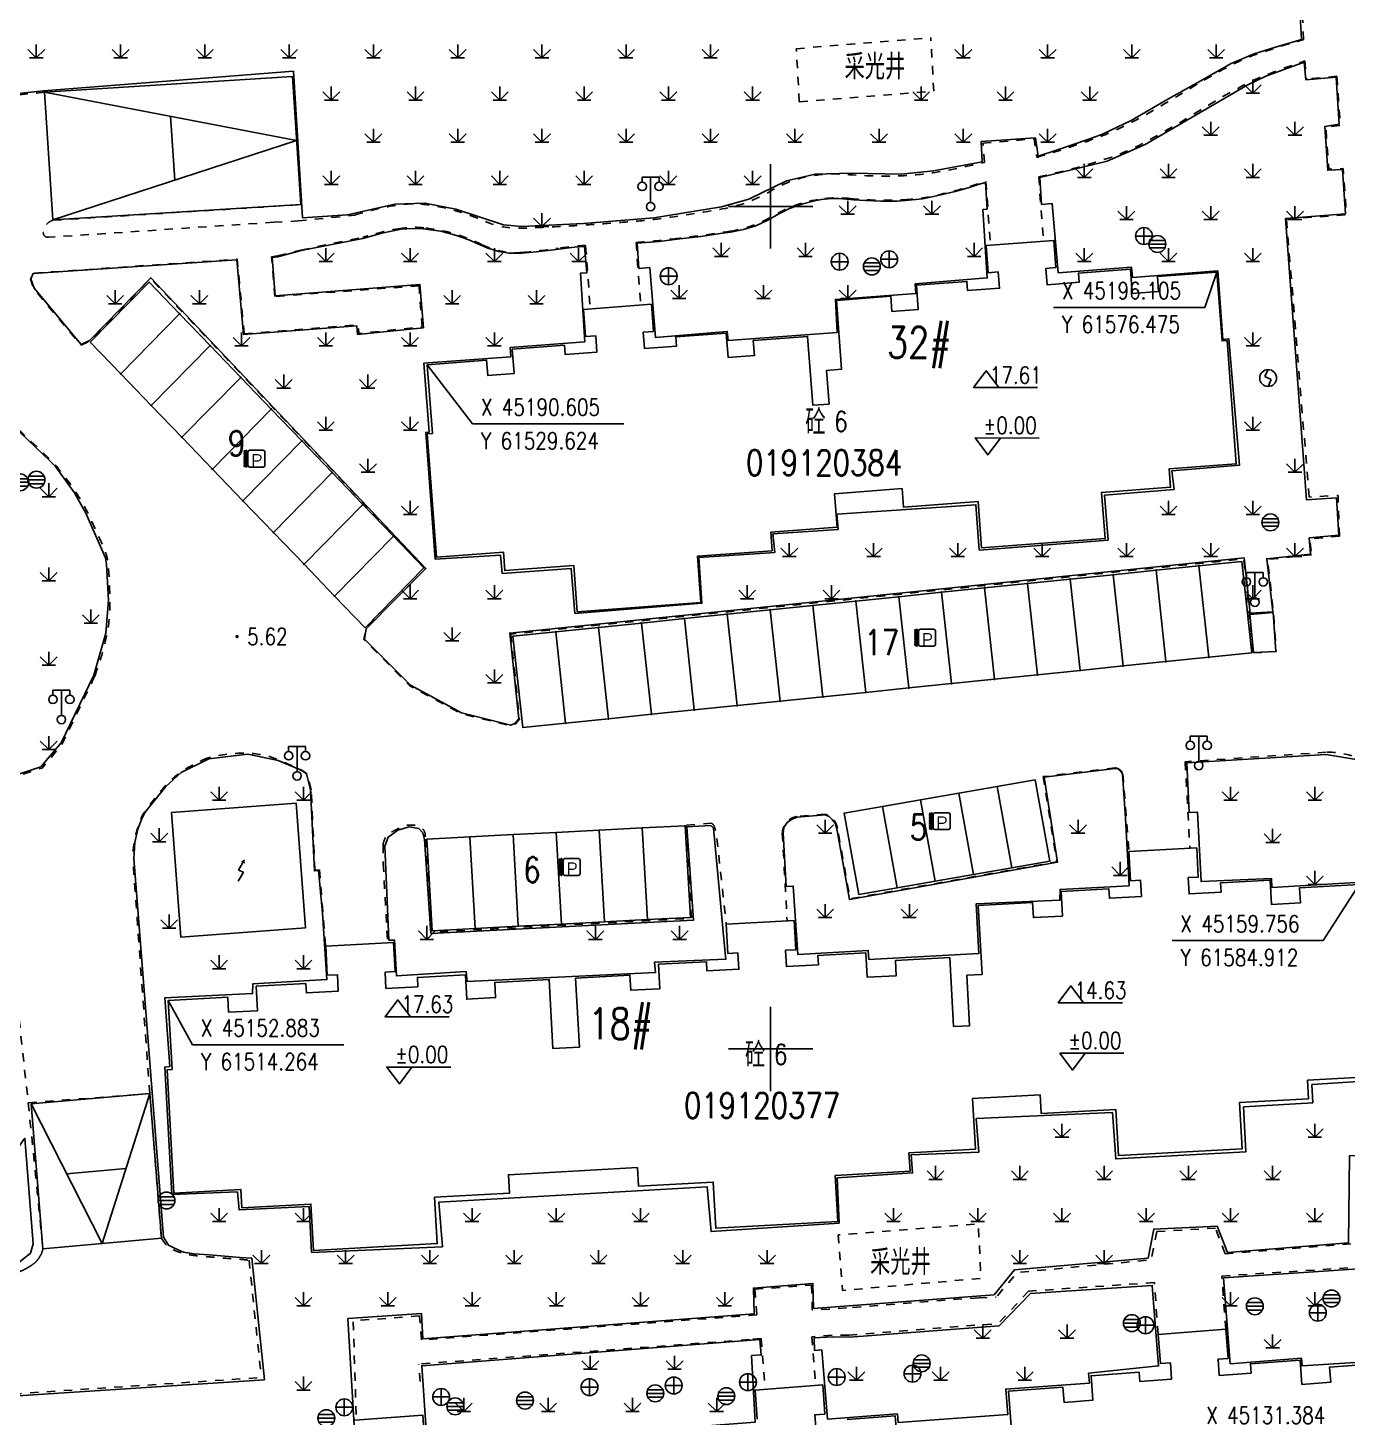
# Model space of a CAD drawing. Extents: x 61369 to 61739, y 45048 to 45284.
# Drawn here: x 61505.9 to 61584.2, y 45128.1 to 45210.6 of the extents above; entities that cross this region are included whole.
import ezdxf
from ezdxf.enums import TextEntityAlignment as Align

# ---------------------------------------------------------------- set-up
doc = ezdxf.new("R2010")
doc.units = 0
doc.header["$LTSCALE"] = 0.5
doc.header["$PDMODE"] = 32
doc.header["$PDSIZE"] = 0.05
doc.linetypes.add('X6', pattern=[2, 1, -1])
doc.layers.get('0').update_dxf_attribs({"linetype": 'CONTINUOUS'})
for name, color, linetype in [('BASICGRID', 7, 'CONTINUOUS'), ('COMPONENT', 4, 'CONTINUOUS'), ('DLDW', 11, 'CONTINUOUS'), ('DLSS', 4, 'CONTINUOUS'), ('GCD', 1, 'CONTINUOUS'), ('GXYZ', 4, 'CONTINUOUS'), ('JMD', 6, 'CONTINUOUS'), ('TK', 7, 'CONTINUOUS'), ('ZBTZ', 3, 'CONTINUOUS'), ('ZJ', 7, 'CONTINUOUS')]:
    doc.layers.add(name, color=color, linetype=linetype)
doc.styles.add('HZ', font='rs.shx', dxfattribs={"width": 0.8, "bigfont": 'hztxt.shx'})
doc.styles.get("Standard").update_dxf_attribs({"font": 'rs.shx', "bigfont": 'hztxt.shx'})
doc.linetypes.add('1161', pattern='A,0,[149,AAA.SHX,S=0.15,R=0,X=0,Y=0],-1.6', length=1.6)

# ---------------------------------------------------------------- blocks, each defined once
blk = doc.blocks.new('gc124')
for p, q in [((-1, 1), (0, 0)), ((-0.8, 0), (0.8, 0)), ((0, 0), (0, 1.6)), ((0, 0), (1, 1))]:
    blk.add_line(p, q)
blk = doc.blocks.new('gc129a')
for p, q in [((0, 0), (0.67, 1.18)), ((0, 0), (0.58, -0.25)), ((-0.05, -1.29), (0.58, -0.25))]:
    blk.add_line(p, q)
blk.add_lwpolyline([(0.75, 1.31, 0, 0.5, 0), (0.53, 0.9, 0.5, 0.5, 0)], format="xyseb")
blk = doc.blocks.new('gcbj0103')
for p, q in [((-1, 0), (1, 0)), ((-0.9, 0.43), (0.9, 0.43)), ((-0.88, -0.47), (0.88, -0.47))]:
    blk.add_line(p, q)
blk.add_circle((0, 0), 1)
blk = doc.blocks.new('gcbj0102')
for p, q in [((-1, 0), (1, 0)), ((0, -1), (0, 1))]:
    blk.add_line(p, q)
blk.add_circle((0, 0), 1)
blk = doc.blocks.new('gcbj0118')
for p, q in [((-1, 2.9), (-1, 3.5)), ((-1, 3.5), (1, 3.5)), ((0, 0.5), (0, 3.5)), ((1, 3.5), (1, 2.9))]:
    blk.add_line(p, q)
for centre in [(-1, 2.4), (1, 2.4), (0, 0)]:
    blk.add_circle(centre, 0.5)
blk = doc.blocks.new('gcbj0105')
for p, q in [((0, 1), (-0.38, 0.18)), ((-0.38, 0.18), (0.38, -0.18)), ((0, -1), (0.38, -0.18))]:
    blk.add_line(p, q)
blk.add_circle((0, 0), 1)
blk = doc.blocks.new('GC200')
at = {"linetype": 'Continuous', "const_width": 0.2, "flags": 128}
blk.add_lwpolyline([(-0.1, 0, 1), (0.1, 0, 1)], format="xyb", close=True, dxfattribs=at)
blk = doc.blocks.new('*U4')
at = {"linetype": 'Continuous'}
for points in [[(-1.2, 0), (-1.175, 1), (-1.225, 1)], [(-1.2, 0), (-1.225, 1), (-1.225, -1)], [(-1.2, 0), (-1.225, -1), (-1.175, -1)], [(-1.2, 0), (-1.175, -1), (-1.175, 1)]]:
    blk.add_solid(points, dxfattribs=at)
blk = doc.blocks.new('gcbj0215')
for p, q in [((-1.4, 1), (-1.4, 0.45)), ((-1.4, 0.27), (-1.4, -0.27)), ((-1.23, 1), (-1.23, -1)), ((-1.18, 1), (-1.23, 1)), ((-1.18, 1), (-1.18, -1)), ((-1, 0.8), (-1, -0.8)), ((0.8, 1), (-0.8, 1)), ((1, -0.8), (1, 0.8)), ((-1.4, -0.45), (-1.4, -1)), ((-1.23, -1), (-1.18, -1)), ((-0.8, -1), (0.8, -1))]:
    blk.add_line(p, q)
for centre, start, end in [((-0.8, 0.8), 90, 180), ((0.8, 0.8), 0, 90), ((-0.8, -0.8), 180, 270), ((0.8, -0.8), 270, 0)]:
    blk.add_arc(centre, 0.2, start, end)
for p in [(-1.4, 0.82), (-1.4, 0.64), (-1.4, 0.45), (-1.4, 0.27), (-1.4, 0.09), (-1.4, -0.09), (-1.4, -0.27), (-1.4, -0.45), (-1.4, -0.64), (-1.4, -0.82)]:
    blk.add_point(p)
at = {"linetype": 'Continuous'}
blk.add_blockref('*U4', (0, 0), dxfattribs=at)
blk.add_text('P', height=1.5).set_placement((-0.65, -1))

msp = doc.modelspace()

# ---------------------------------------------------------------- linework, layer by layer
at = {"linetype": 'Continuous'}
for p, q in [((61576.475, 45196.105), (61575.763, 45193.997)), ((61575.763, 45193.997), (61566.788, 45193.997)), ((61529.624, 45190.605), (61532.316, 45187.087)), ((61532.316, 45187.087), (61541.291, 45187.087)), ((61584.912, 45159.756), (61582.791, 45156.428)), ((61582.791, 45156.428), (61573.816, 45156.428)), ((61514.264, 45152.883), (61515.697, 45150.247)), ((61515.697, 45150.247), (61524.672, 45150.247))]:
    msp.add_line(p, q, dxfattribs=at)
for p in [(61514.935, 45193.619), (61516.746, 45191.735), (61511.443, 45190.067), (61518.558, 45189.851), (61513.255, 45188.183), (61520.37, 45187.967), (61515.067, 45186.299), (61522.181, 45186.083), (61516.878, 45184.415), (61523.993, 45184.199), (61518.69, 45182.531), (61525.805, 45182.315), (61520.502, 45180.647), (61527.617, 45180.431), (61522.314, 45178.763), (61572.866, 45178.405), (61575.41, 45178.666), (61565.233, 45177.623), (61567.778, 45177.884), (61570.322, 45178.145), (61524.125, 45176.879), (61557.601, 45176.84), (61560.145, 45177.101), (61562.689, 45177.362), (61549.968, 45176.057), (61552.512, 45176.318), (61555.056, 45176.579), (61539.791, 45175.014), (61542.335, 45175.275), (61544.88, 45175.536), (61547.424, 45175.797), (61537.247, 45174.753), (61570.912, 45172.728), (61573.456, 45172.989), (61576, 45173.25), (61563.279, 45171.945), (61565.823, 45172.206), (61568.368, 45172.467), (61553.102, 45170.902), (61555.647, 45171.163), (61558.191, 45171.424), (61560.735, 45171.684), (61545.47, 45170.119), (61548.014, 45170.38), (61550.558, 45170.641), (61537.837, 45169.336), (61540.381, 45169.597), (61542.925, 45169.858)]:
    msp.add_point(p, dxfattribs=at)
at = {"layer": 'BASICGRID', "linetype": 'Continuous', "flags": 128}
for points in [[(61509.632, 45191.951), (61513.123, 45195.503), (61514.935, 45193.619), (61511.443, 45190.067)], [(61511.443, 45190.067), (61514.935, 45193.619), (61516.746, 45191.735), (61513.255, 45188.183)], [(61513.255, 45188.183), (61516.746, 45191.735), (61518.558, 45189.851), (61515.067, 45186.299)], [(61515.067, 45186.299), (61518.558, 45189.851), (61520.37, 45187.967), (61516.878, 45184.415)], [(61516.878, 45184.415), (61520.37, 45187.967), (61522.181, 45186.083), (61518.69, 45182.531)], [(61518.69, 45182.531), (61522.181, 45186.083), (61523.993, 45184.199), (61520.502, 45180.647)], [(61520.502, 45180.647), (61523.993, 45184.199), (61525.805, 45182.315), (61522.314, 45178.763)], [(61522.314, 45178.763), (61525.805, 45182.315), (61527.617, 45180.431), (61524.125, 45176.879)], [(61524.125, 45176.879), (61527.617, 45180.431), (61529.428, 45178.547), (61525.937, 45174.995)], [(61572.866, 45178.405), (61573.456, 45172.989), (61570.912, 45172.728), (61570.322, 45178.145)], [(61575.41, 45178.666), (61576, 45173.25), (61573.456, 45172.989), (61572.866, 45178.405)], [(61577.955, 45178.927), (61578.545, 45173.511), (61576, 45173.25), (61575.41, 45178.666)], [(61565.233, 45177.623), (61565.823, 45172.206), (61563.279, 45171.945), (61562.689, 45177.362)], [(61567.778, 45177.884), (61568.368, 45172.467), (61565.823, 45172.206), (61565.233, 45177.623)], [(61570.322, 45178.145), (61570.912, 45172.728), (61568.368, 45172.467), (61567.778, 45177.884)], [(61557.601, 45176.84), (61558.191, 45171.424), (61555.647, 45171.163), (61555.056, 45176.579)], [(61560.145, 45177.101), (61560.735, 45171.684), (61558.191, 45171.424), (61557.601, 45176.84)], [(61562.689, 45177.362), (61563.279, 45171.945), (61560.735, 45171.684), (61560.145, 45177.101)], [(61549.968, 45176.057), (61550.558, 45170.641), (61548.014, 45170.38), (61547.424, 45175.797)], [(61552.512, 45176.318), (61553.102, 45170.902), (61550.558, 45170.641), (61549.968, 45176.057)], [(61555.056, 45176.579), (61555.647, 45171.163), (61553.102, 45170.902), (61552.512, 45176.318)], [(61539.791, 45175.014), (61540.381, 45169.597), (61537.837, 45169.336), (61537.247, 45174.753)], [(61542.335, 45175.275), (61542.925, 45169.858), (61540.381, 45169.597), (61539.791, 45175.014)], [(61544.88, 45175.536), (61545.47, 45170.119), (61542.925, 45169.858), (61542.335, 45175.275)], [(61547.424, 45175.797), (61548.014, 45170.38), (61545.47, 45170.119), (61544.88, 45175.536)], [(61537.247, 45174.753), (61537.837, 45169.336), (61535.293, 45169.075), (61534.703, 45174.492)], [(61565.702, 45165.965), (61563.434, 45165.572), (61564.301, 45160.745), (61566.569, 45161.138)], [(61561.166, 45165.179), (61558.898, 45164.786), (61559.765, 45159.96), (61562.033, 45160.353)], [(61563.434, 45165.572), (61561.166, 45165.179), (61562.033, 45160.353), (61564.301, 45160.745)], [(61556.629, 45164.393), (61554.361, 45164.001), (61555.229, 45159.174), (61557.497, 45159.567)], [(61558.898, 45164.786), (61556.629, 45164.393), (61557.497, 45159.567), (61559.765, 45159.96)], [(61534.714, 45162.72), (61535.029, 45157.281), (61532.475, 45157.149), (61532.159, 45162.588)], [(61537.268, 45162.852), (61537.584, 45157.413), (61535.029, 45157.281), (61534.714, 45162.72)], [(61539.822, 45162.984), (61540.138, 45157.545), (61537.584, 45157.413), (61537.268, 45162.852)], [(61542.376, 45163.116), (61542.692, 45157.677), (61540.138, 45157.545), (61539.822, 45162.984)], [(61544.93, 45163.248), (61545.246, 45157.809), (61542.692, 45157.677), (61542.376, 45163.116)], [(61532.159, 45162.588), (61532.475, 45157.149), (61529.921, 45157.016), (61529.605, 45162.456)]]:
    msp.add_lwpolyline(points, close=True, dxfattribs=at)
at = {"layer": 'DLDW', "linetype": 'Continuous'}
for p, q in [((61506.91, 45206.779), (61521.878, 45203.911)), ((61514.394, 45205.345), (61514.646, 45201.554)), ((61507.415, 45199.197), (61521.878, 45203.911)), ((61513.161, 45147.362), (61510.339, 45138.453)), ((61506.13, 45146.739), (61510.339, 45138.453)), ((61508.235, 45142.596), (61511.75, 45142.907))]:
    msp.add_line(p, q, dxfattribs=at)
at = {"layer": 'DLDW', "linetype": 'Continuous', "flags": 128}
for points in [[(61521.625, 45207.702), (61522.13, 45200.12), (61507.415, 45199.197), (61506.91, 45206.779)], [(61506.823, 45138.141), (61513.854, 45138.765), (61513.161, 45147.362), (61506.13, 45146.739)]]:
    msp.add_lwpolyline(points, close=True, dxfattribs=at)
at = {"layer": 'DLSS', "linetype": 'X6'}
for p, q in [((61520.524, 45199.059), (61507.167, 45198.165)), ((61520.391, 45197.014), (61520.744, 45197.056)), ((61520.581, 45194.654), (61520.391, 45197.014)), ((61529.141, 45195.286), (61520.581, 45194.654))]:
    msp.add_line(p, q, dxfattribs=at)
at = {"layer": 'DLSS', "linetype": 'X6', "flags": 128}
for points in [[(61581.617, 45209.886), (61581.554, 45211.199)], [(61581.698, 45208.631), (61581.794, 45207.559)], [(61583.598, 45207.721), (61581.794, 45207.559)], [(61583.598, 45207.721), (61583.797, 45204.808)], [(61506.914, 45206.773), (61495.385, 45205.577)], [(61580.605, 45199.246), (61584.162, 45199.497), (61583.972, 45202.238), (61583.113, 45202.203), (61582.939, 45204.695), (61583.797, 45204.808)], [(61562.589, 45203.745), (61565.643, 45204.011), (61565.787, 45202.908)], [(61562.682, 45202.609), (61562.589, 45203.745)], [(61562.766, 45201.486), (61563.049, 45197.696)], [(61565.906, 45201.748), (61566.191, 45197.93)], [(61507.432, 45199.176), (61522.146, 45200.101)], [(61520.524, 45199.059), (61521.963, 45199.135)], [(61521.963, 45199.135), (61525.317, 45199.478)], [(61581.949, 45182.753), (61580.605, 45199.246)], [(61522.13, 45197.409), (61525.796, 45198.161)], [(61520.744, 45197.056), (61522.13, 45197.409)], [(61539.018, 45197.683), (61539.299, 45193.919)], [(61542.014, 45197.86), (61542.291, 45194.142)], [(61518.763, 45192.442), (61518.35, 45196.862), (61506.231, 45196.032)], [(61529.525, 45178.498), (61513.21, 45195.718), (61509.608, 45192.002), (61509.087, 45191.763), (61506.266, 45195.116), (61506.083, 45195.694), (61506.231, 45196.032)], [(61529.319, 45192.844), (61529.141, 45195.286)], [(61518.763, 45192.442), (61525.523, 45192.972), (61525.561, 45192.463), (61529.319, 45192.844), (61529.319, 45192.844), (61529.319, 45192.844), (61529.319, 45192.844), (61529.319, 45192.844)], [(61504.664, 45187.447), (61507.386, 45184.855), (61507.62, 45184.586)], [(61583.747, 45180.439), (61583.667, 45182.853), (61581.949, 45182.753)], [(61583.747, 45180.439), (61581.991, 45180.262), (61582.097, 45179.331)], [(61582.097, 45179.331), (61582.097, 45179.331), (61582.097, 45179.331), (61579.475, 45179.045), (61579.835, 45175.918)], [(61534.58, 45174.617), (61535.096, 45169.567), (61534.865, 45169.289), (61534.61, 45169.164), (61531.635, 45169.897), (61528.594, 45171.55), (61525.871, 45174.293), (61525.985, 45174.933), (61529.525, 45178.498), (61529.525, 45178.498)], [(61578.642, 45173.507), (61578.074, 45179.079), (61534.58, 45174.617)], [(61578.642, 45173.507), (61579.99, 45173.578), (61579.835, 45175.918), (61578.408, 45175.804)], [(61582.961, 45167.611), (61574.595, 45167.044)], [(61574.595, 45167.044), (61574.876, 45161.91)], [(61522.737, 45165.381), (61522.491, 45166.331)], [(61522.964, 45160.607), (61522.737, 45165.381)], [(61527.002, 45162.119), (61527.015, 45161.003), (61527.015, 45161.003)], [(61546.812, 45162.495), (61547.366, 45157.399)], [(61513.161, 45147.362), (61512.154, 45161.324), (61512.154, 45161.324)], [(61527.015, 45161.003), (61527.273, 45156.299)], [(61523.228, 45160.633), (61522.964, 45160.607)], [(61523.228, 45160.633), (61523.602, 45156.098)], [(61505.301, 45152.741), (61505.957, 45146.798)], [(61505.957, 45146.798), (61513.161, 45147.362)], [(61513.161, 45147.362), (61513.161, 45147.362), (61513.854, 45138.765)], [(61505.957, 45146.798), (61506.823, 45138.141)], [(61554.006, 45138.968), (61554.264, 45135.67), (61562.471, 45136.387), (61562.325, 45139.616), (61554.006, 45138.968)], [(61572.912, 45139.166), (61572.58, 45137.488), (61564.636, 45136.734), (61563.376, 45135.265)], [(61572.912, 45139.166), (61576.392, 45139.371)], [(61576.968, 45137.847), (61576.392, 45139.371)], [(61584.43, 45138.434), (61576.968, 45137.847)], [(61519.056, 45137.464), (61519.056, 45137.464), (61519.781, 45130.502)], [(61576.769, 45136.528), (61586.532, 45137.158)], [(61577.01, 45133.365), (61576.769, 45136.528)], [(61549.061, 45135.742), (61552.429, 45135.988)], [(61549.061, 45135.742), (61549.175, 45134.219)], [(61552.429, 45135.988), (61552.471, 45134.527)], [(61565.305, 45135.631), (61563.508, 45133.702)], [(61572.765, 45136.139), (61565.305, 45135.631)], [(61572.992, 45133.062), (61572.765, 45136.139)], [(61554.5, 45134.641), (61553.44, 45134.555), (61552.471, 45134.527)], [(61562.344, 45135.241), (61554.5, 45134.641)], [(61562.344, 45135.241), (61563.376, 45135.265)], [(61529.162, 45134.159), (61525.234, 45133.87), (61525.416, 45128.016), (61525.416, 45128.016)], [(61529.278, 45132.732), (61529.162, 45134.159)], [(61549.175, 45134.219), (61529.278, 45132.732)], [(61554.643, 45133.015), (61553.648, 45133.013), (61552.448, 45132.918)], [(61554.643, 45133.015), (61562.507, 45133.632), (61563.508, 45133.702)], [(61548.741, 45132.758), (61529.124, 45131.303)], [(61552.448, 45132.918), (61552.665, 45130.03)], [(61505.063, 45129.529), (61519.781, 45130.502)], [(61529.208, 45130.272), (61529.124, 45131.303)]]:
    msp.add_lwpolyline(points, dxfattribs=at)
for points, elevation in [([(61551.519, 45209.358), (61559.498, 45209.996)], 4.929), ([(61559.681, 45206.833), (61559.498, 45209.996)], 4.929), ([(61551.702, 45206.195), (61551.519, 45209.358)], 4.929), ([(61551.702, 45206.195), (61559.681, 45206.833)], 4.929), ([(61503.755, 45165.684), (61503.755, 45165.684), (61503.755, 45165.684), (61506.775, 45166.673), (61507.971, 45168.099), (61509.897, 45172.132)], 3.716), ([(61566.176, 45166.162), (61566.981, 45161.109), (61554.705, 45158.912), (61553.963, 45163.107)], 3.425), ([(61570.447, 45166.682), (61566.176, 45166.162)], 3.425), ([(61570.903, 45166.33), (61571.254, 45161.712)], 3.425), ([(61553.242, 45163.928), (61551.557, 45163.792)], 3.277), ([(61544.948, 45163.276), (61545.305, 45157.748), (61529.902, 45156.931), (61529.508, 45162.591)], 3.407), ([(61546.507, 45163.408), (61544.948, 45163.276)], 3.407), ([(61550.693, 45162.813), (61550.979, 45157.597)], 3.277), ([(61549.439, 45132.817), (61548.741, 45132.758)], 4.32), ([(61549.439, 45132.817), (61549.666, 45129.805)], 4.32)]:
    msp.add_lwpolyline(points, dxfattribs=dict(at, elevation=elevation))
for points in [[(61565.787, 45202.908, 0.019649), (61569.46, 45204.106, 0.034619), (61571.46, 45205.008, 0.015225), (61574.593, 45206.816, -0.017318), (61577.354, 45208.394, -0.036997), (61578.734, 45208.995, -0.018431), (61581.617, 45209.886)], [(61565.906, 45201.748, 0.025183), (61569.961, 45202.836, 0.045203), (61572.116, 45203.755, 0.016061), (61575.461, 45205.695, -0.019421), (61578.239, 45207.28, -0.026879), (61579.337, 45207.779, -0.012911), (61581.698, 45208.631)], [(61525.317, 45199.478, -0.040394), (61527.95, 45200.089, -0.069509), (61529.526, 45200.102, -0.070922), (61533.021, 45199.127, 0.114009), (61535.257, 45198.705, 0.002502), (61537.629, 45198.813, 0.004594), (61538.92, 45198.89, 0.000902), (61540.488, 45199.001, 0.000985), (61541.924, 45199.108, 0.016091), (61543.619, 45199.293, 0.007729), (61547.126, 45199.845, 0.092242), (61549.99, 45200.909, -0.100323), (61552.643, 45201.846, -0.056416), (61554.457, 45201.895, 0.03085), (61557.766, 45201.815, 0.030651), (61559.754, 45202.012, 0.02048), (61562.682, 45202.609)], [(61507.167, 45198.165, -0.147883), (61506.968, 45198.209, -0.183618), (61506.861, 45198.337, -0.112161), (61506.848, 45198.452, -0.053585), (61506.901, 45198.685, -0.124625), (61507.102, 45198.993, -0.121373), (61507.432, 45199.176)], [(61509.897, 45172.132, 0.042452), (61510.626, 45174.63, 0.055811), (61510.8, 45176.605, 0.010495), (61510.705, 45178.717, 0.048493), (61510.631, 45179.17, 0.037456), (61510.428, 45179.753, 0.010211), (61509.486, 45181.809, 0.035376), (61508.803, 45182.999, 0.024513), (61507.62, 45184.586)], [(61588.269, 45163.149, 0.091921), (61587.61, 45164.976, 0.091921), (61586.339, 45166.445, 0.085719), (61584.751, 45167.32, 0.085719), (61582.961, 45167.611)], [(61516.618, 45167.283, 0.048513), (61515.02, 45166.439, 0.070469), (61514.085, 45165.613, 0.017122), (61512.861, 45164.076, 0.069362), (61512.628, 45163.648, 0.00839), (61512.561, 45163.462, 0.004025), (61512.432, 45163.071, 0.038406), (61512.246, 45162.293, 0.031575), (61512.154, 45161.324)], [(61522.491, 45166.331, 0.007359), (61522.333, 45166.446, 0.015434), (61522.255, 45166.498, 0.032492), (61522.022, 45166.622, 0.006463), (61520.809, 45167.151, 0.091967), (61518.989, 45167.548, 0.071574), (61516.618, 45167.283)], [(61570.447, 45166.682, -0.052509), (61570.665, 45166.613, -0.025466), (61570.826, 45166.476, -0.062858), (61570.903, 45166.33)], [(61551.557, 45163.792, 0.087519), (61551.223, 45163.681, 0.087519), (61550.948, 45163.462, 0.087998), (61550.763, 45163.16, 0.087998), (61550.693, 45162.813)], [(61553.963, 45163.107, 0.075797), (61553.87, 45163.4, 0.075797), (61553.694, 45163.652, 0.065778), (61553.486, 45163.82, 0.065778), (61553.242, 45163.928)], [(61529.508, 45162.591, 0.10592), (61529.452, 45162.919, 0.152113), (61529.304, 45163.101, 0.05945), (61529.022, 45163.243, 0.08007), (61528.791, 45163.288, 0.027662), (61528.46, 45163.279, 0.061716), (61528.314, 45163.249, 0.014321), (61528.185, 45163.2, 0.007142), (61527.931, 45163.093, 0.021182), (61527.706, 45162.983, 0.012852), (61527.349, 45162.776, 0.134484), (61527.157, 45162.572, 0.07773), (61527.002, 45162.119)], [(61546.507, 45163.408, -0.040811), (61546.644, 45163.234, -0.009083), (61546.723, 45162.985, -0.002937), (61546.769, 45162.772, -0.013297), (61546.812, 45162.495)], [(61513.854, 45138.765, 0.071955), (61514.327, 45138.183, 0.008772), (61514.789, 45137.983, 0.009875), (61515.408, 45137.8, 0.011173), (61516.361, 45137.692, 0.000311), (61517.379, 45137.605, 0.001361), (61518.635, 45137.508, -0.006252), (61519.056, 45137.464)]]:
    msp.add_lwpolyline(points, format="xyb", dxfattribs=at)
at = {"layer": 'DLSS', "linetype": 'X6'}
for points in [[(61542.014, 45197.86), (61542.014, 45197.86, 0.013388), (61544.195, 45198.062, 0.008555), (61547.591, 45198.527, 0.095669), (61550.158, 45199.447, -0.092805), (61552.797, 45200.409, -0.066699), (61554.717, 45200.469, 0.039565), (61557.944, 45200.396, 0.041507), (61559.902, 45200.671, 0.027543), (61562.766, 45201.486)], [(61525.796, 45198.161, -0.037768), (61528.048, 45198.692, -0.064049), (61529.415, 45198.731, -0.091331), (61532.888, 45197.726, 0.137774), (61535.266, 45197.268, 0.015239), (61537.388, 45197.511, -0.019873), (61539.018, 45197.683, -0.003121)], [(61506.823, 45138.141, -0.033918), (61506.751, 45137.892, -0.050965), (61506.676, 45137.737, -0.010826), (61506.526, 45137.505, -0.037824), (61506.477, 45137.444, -0.028047), (61506.328, 45137.3, -0.029732), (61506.173, 45137.182, -0.01056), (61506.003, 45137.073, -0.012037), (61505.849, 45136.983, -0.012419), (61505.618, 45136.864, -0.021933), (61505.483, 45136.806, -0.01688), (61505.31, 45136.746, -0.008692), (61504.969, 45136.649, -0.00559), (61504.858, 45136.62, -0.001743), (61504.498, 45136.534, -0.025825), (61504.366, 45136.51, -0.00525), (61504.252, 45136.496)]]:
    msp.add_lwpolyline(points, format="xyb", dxfattribs=at)
at = {"layer": 'GXYZ', "linetype": 'Continuous', "elevation": 3.866, "flags": 128}
msp.add_lwpolyline([(61514.451, 45164.024), (61521.844, 45164.585), (61522.405, 45157.192), (61515.012, 45156.631)], close=True, dxfattribs=at)
at = {"layer": 'JMD', "linetype": 'Continuous', "flags": 128}
msp.add_lwpolyline([(61576.475, 45196.105), (61576.78, 45192.016), (61577.079, 45192.039), (61577.624, 45184.729), (61573.652, 45184.433), (61573.733, 45183.336), (61569.637, 45183.03), (61569.842, 45180.288), (61562.514, 45179.741), (61562.31, 45182.484), (61557.877, 45182.153), (61557.795, 45183.25), (61553.79, 45182.951), (61553.939, 45180.957), (61550.004, 45180.663), (61550.086, 45179.566), (61545.653, 45179.236), (61545.857, 45176.493), (61538.53, 45175.947), (61538.325, 45178.689), (61534.229, 45178.384), (61534.147, 45179.481), (61530.175, 45179.184), (61529.63, 45186.494), (61529.929, 45186.516), (61529.624, 45190.605), (61533.144, 45190.868), (61533.211, 45189.97), (61534.777, 45190.087), (61534.669, 45191.533), (61537.76, 45191.764), (61537.801, 45191.215), (61539.696, 45191.356), (61539.624, 45192.324), (61539.025, 45192.279), (61538.905, 45193.89), (61538.905, 45193.89), (61542.924, 45194.189), (61542.924, 45194.189), (61543.044, 45192.579), (61542.446, 45192.534), (61542.518, 45191.567), (61544.413, 45191.708), (61544.372, 45192.257), (61547.364, 45192.48), (61547.471, 45191.034), (61549.037, 45191.151), (61548.97, 45192.048), (61552.191, 45192.288), (61552.496, 45188.2), (61553.464, 45188.272), (61553.315, 45190.266), (61554.212, 45190.333), (61553.907, 45194.422), (61557.128, 45194.662), (61557.195, 45193.765), (61558.761, 45193.881), (61558.653, 45195.327), (61561.645, 45195.55), (61561.686, 45195.002), (61563.581, 45195.143), (61563.508, 45196.111), (61562.91, 45196.066), (61562.79, 45197.677), (61562.79, 45197.677), (61566.809, 45197.976), (61566.809, 45197.976), (61566.929, 45196.366), (61566.331, 45196.321), (61566.403, 45195.354), (61568.297, 45195.495), (61568.256, 45196.044), (61571.348, 45196.274), (61571.456, 45194.828), (61573.021, 45194.945), (61572.954, 45195.842)], close=True, dxfattribs=at)
for points in [[(61585.836, 45148.359), (61581.859, 45148.141), (61581.919, 45147.043), (61577.817, 45146.818), (61577.968, 45144.072), (61570.631, 45143.671), (61570.48, 45146.417), (61566.042, 45146.174), (61565.982, 45147.272), (61561.984, 45147.053), (61562.148, 45144.057), (61558.208, 45143.842), (61558.268, 45142.743), (61553.83, 45142.5), (61553.98, 45139.754), (61546.743, 45139.358), (61546.592, 45142.104), (61542.154, 45141.861), (61542.094, 45142.959), (61534.443, 45142.54), (61534.504, 45141.442), (61530.065, 45141.199), (61530.216, 45138.453), (61522.879, 45138.051), (61522.728, 45140.797), (61518.627, 45140.573), (61518.567, 45141.671), (61514.589, 45141.453), (61514.188, 45148.772), (61514.488, 45148.789), (61514.264, 45152.883), (61517.789, 45153.076), (61517.838, 45152.177), (61519.555, 45152.271), (61519.476, 45153.719), (61522.421, 45153.88), (61522.452, 45153.331), (61524.349, 45153.435), (61524.296, 45154.403), (61523.697, 45154.371), (61523.602, 45156.098), (61523.602, 45156.098), (61527.626, 45156.318), (61527.721, 45154.591), (61527.121, 45154.558), (61527.174, 45153.59), (61529.072, 45153.693), (61529.042, 45154.243), (61531.887, 45154.398), (61531.967, 45152.951), (61533.684, 45153.045), (61533.635, 45153.943), (61536.86, 45154.12), (61537.084, 45150.026), (61538.652, 45150.112), (61538.428, 45154.206), (61541.653, 45154.382), (61541.702, 45153.484), (61543.419, 45153.578), (61543.34, 45155.026), (61546.186, 45155.181), (61546.216, 45154.632), (61548.113, 45154.736), (61548.06, 45155.705), (61547.461, 45155.672), (61547.366, 45157.399), (61547.366, 45157.399), (61551.39, 45157.62), (61551.485, 45155.892), (61550.886, 45155.859), (61550.939, 45154.891), (61552.836, 45154.995), (61552.806, 45155.544), (61555.652, 45155.7), (61555.731, 45154.252), (61557.448, 45154.346), (61557.399, 45155.245), (61560.624, 45155.421), (61560.849, 45151.327), (61561.805, 45151.38), (61561.641, 45154.375), (61562.54, 45154.424), (61562.315, 45158.518), (61565.541, 45158.695), (61565.59, 45157.796), (61567.307, 45157.89), (61567.228, 45159.338), (61570.074, 45159.494), (61570.104, 45158.945), (61572.001, 45159.049), (61571.948, 45160.017), (61571.349, 45159.984), (61571.254, 45161.712), (61571.254, 45161.712), (61575.278, 45161.932), (61575.373, 45160.205), (61574.774, 45160.172), (61574.827, 45159.203), (61576.724, 45159.307), (61576.694, 45159.856), (61579.639, 45160.018), (61579.719, 45158.57), (61581.436, 45158.664), (61581.387, 45159.563), (61584.912, 45159.756)], [(61564.427, 45125.599), (61564.12, 45129.688), (61567.341, 45129.93), (61567.408, 45129.032), (61569.123, 45129.161), (61569.014, 45130.607), (61571.856, 45130.821), (61571.898, 45130.273), (61573.792, 45130.415), (61573.72, 45131.382), (61573.121, 45131.337), (61572.992, 45133.062), (61572.992, 45133.062), (61577.01, 45133.365), (61577.14, 45131.639), (61576.542, 45131.594), (61576.614, 45130.627), (61578.509, 45130.77), (61578.468, 45131.318), (61581.409, 45131.539), (61581.518, 45130.093), (61583.233, 45130.222), (61583.166, 45131.12), (61586.686, 45131.384)], [(61549.202, 45128.035), (61549.072, 45129.76), (61549.072, 45129.76), (61553.091, 45130.062), (61553.22, 45128.337), (61552.622, 45128.292), (61552.695, 45127.325)], [(61525.339, 45127.976), (61529.358, 45128.278), (61529.487, 45126.553)], [(61554.548, 45128.015), (61557.39, 45128.229), (61557.499, 45126.783)]]:
    msp.add_lwpolyline(points, dxfattribs=at)
at = {"layer": 'TK', "linetype": 'Continuous'}
for p, q in [((61550, 45197.5), (61550, 45202.5)), ((61547.5, 45200), (61552.5, 45200)), ((61550, 45147.5), (61550, 45152.5)), ((61547.5, 45150), (61552.5, 45150))]:
    msp.add_line(p, q, dxfattribs=at)
at = {"layer": 'ZBTZ', "linetype": '1161', "flags": 128}
for points in [[(61577.325, 45208.476), (61578.681, 45209.057), (61579.947, 45209.438), (61581.487, 45209.898), (61581.408, 45211.322), (61583.153, 45211.423), (61583.059, 45213.932), (61582.194, 45213.902), (61582.07, 45217.241), (61582.849, 45217.23), (61580.62, 45240.724), (61576.638, 45240.308), (61576.143, 45240.226), (61575.777, 45240.071), (61575.233, 45239.749), (61574.911, 45239.412), (61574.758, 45239.123), (61574.744, 45238.629), (61580.11, 45236.423), (61581.588, 45218.892), (61576.219, 45221.084), (61571.858, 45220.608), (61566.876, 45218.028), (61565.689, 45217.925), (61560.485, 45219.744), (61555.906, 45219.426), (61550.965, 45216.38), (61549.17, 45234.093), (61552.9, 45238.501), (61543.454, 45237.826), (61543.768, 45232.911), (61538.437, 45232.326), (61537.586, 45237.335), (61535.764, 45237.295), (61535.638, 45236.815), (61535.92, 45234.251), (61536.162, 45231.872), (61544.689, 45232.709), (61545.193, 45227.659), (61546.28, 45227.779), (61547.561, 45216.719), (61542.569, 45216.156), (61542.247, 45218.999), (61525.089, 45217.557), (61525.435, 45214.726), (61521.287, 45214.338), (61521.573, 45212.222), (61516.737, 45211.817), (61516.479, 45214.692), (61499.246, 45213.132), (61499.582, 45210.272), (61495.022, 45209.84), (61493.993, 45220.712), (61494.883, 45220.797), (61494.44, 45225.752), (61503.141, 45226.567), (61502.928, 45228.869), (61502.629, 45231.786), (61502.377, 45233.775), (61501.084, 45233.643), (61500.989, 45233.325), (61501.761, 45227.949), (61496.481, 45227.421), (61495.765, 45232.798), (61495.521, 45232.971), (61493.961, 45232.883), (61493.545, 45232.612), (61493.396, 45232.183), (61493.765, 45227.591), (61491.269, 45227.362), (61490.913, 45231.977), (61490.798, 45232.214), (61490.499, 45232.34), (61480.002, 45231.06), (61476.449, 45228.423), (61476.432, 45227.019), (61476.715, 45226.954), (61480.412, 45230.078), (61493.321, 45214.432), (61489.579, 45211.372), (61489.463, 45210.95), (61492.146, 45207.791), (61492.655, 45208.13), (61493.374, 45207.34), (61492.918, 45206.897), (61493.234, 45206.452), (61494.208, 45205.872), (61494.69, 45205.722), (61495.38, 45205.646), (61506.853, 45206.86), (61521.687, 45208.023), (61522.229, 45199.317), (61524.904, 45199.497), (61527.708, 45200.139), (61529.488, 45200.197), (61531.328, 45199.841), (61534.149, 45198.908), (61535.225, 45198.805), (61538.906, 45198.976), (61543.077, 45199.33), (61547.089, 45199.975), (61548.701, 45200.432), (61550.941, 45201.525), (61552.647, 45201.92), (61554.804, 45201.964), (61557.735, 45201.911), (61559.669, 45202.101), (61562.546, 45202.643), (61562.489, 45203.844), (61565.706, 45204.077), (61565.872, 45202.977), (61567.08, 45203.379), (61568.824, 45203.972), (61569.681, 45204.289), (61571.397, 45205.095), (61573.575, 45206.37), (61575.304, 45207.338)], [(61583.925, 45202.194), (61583.056, 45202.144), (61582.888, 45204.746), (61583.723, 45204.877), (61583.545, 45207.659), (61581.748, 45207.514), (61581.66, 45208.564), (61579.385, 45207.724), (61578.278, 45207.19), (61572.218, 45203.679), (61569.963, 45202.684), (61565.962, 45201.709), (61566.075, 45200.11), (61566.707, 45200.168), (61567.066, 45196.057), (61571.415, 45196.387), (61571.476, 45195.787), (61576.532, 45196.175), (61576.827, 45192.104), (61577.188, 45192.134), (61577.824, 45184.644), (61573.807, 45184.314), (61573.934, 45183.201), (61569.805, 45182.856), (61570.035, 45180.202), (61562.381, 45179.605), (61562.183, 45182.291), (61553.935, 45181.73), (61554.013, 45180.831), (61550.132, 45180.559), (61550.24, 45179.468), (61545.747, 45179.16), (61545.926, 45176.451), (61538.389, 45175.85), (61538.172, 45178.503), (61534.066, 45178.223), (61533.98, 45179.301), (61530.104, 45179.058), (61529.534, 45186.582), (61529.738, 45186.598), (61529.427, 45190.697), (61534.59, 45191.076), (61534.552, 45191.632), (61538.972, 45191.955), (61538.714, 45196.036), (61539.09, 45196.064), (61538.957, 45197.62), (61538.366, 45197.576), (61537.269, 45197.434), (61536.105, 45197.309), (61535.239, 45197.233), (61534.486, 45197.226), (61533.878, 45197.328), (61533.224, 45197.521), (61532.636, 45197.779), (61532.092, 45198.009), (61531.361, 45198.276), (61530.436, 45198.522), (61529.384, 45198.671), (61528.743, 45198.696), (61528.074, 45198.642), (61526.933, 45198.414), (61525.81, 45198.102), (61522.147, 45197.373), (61520.757, 45197.01), (61520.431, 45196.974), (61520.608, 45194.698), (61529.186, 45195.367), (61529.402, 45192.8), (61525.489, 45192.405), (61525.445, 45192.913), (61518.718, 45192.402), (61518.321, 45196.825), (61506.244, 45196.016), (61506.108, 45195.697), (61506.295, 45195.139), (61509.098, 45191.81), (61509.585, 45192.045), (61513.217, 45195.769), (61529.551, 45178.51), (61526.007, 45174.927), (61525.905, 45174.309), (61528.631, 45171.596), (61531.659, 45169.948), (61534.594, 45169.22), (61534.848, 45169.343), (61535.056, 45169.598), (61534.518, 45174.676), (61578.099, 45179.144), (61578.443, 45175.857), (61579.795, 45175.947), (61579.437, 45179.09), (61582.027, 45179.372), (61581.953, 45180.335), (61583.704, 45180.493), (61583.573, 45182.7), (61581.786, 45182.594), (61580.55, 45199.286), (61584.099, 45199.563)], [(61562.595, 45199.817), (61562.84, 45199.839), (61562.741, 45201.424), (61562.312, 45201.305), (61561.726, 45201.109), (61560.953, 45200.874), (61559.657, 45200.58), (61559.005, 45200.455), (61557.998, 45200.355), (61557.48, 45200.315), (61556.538, 45200.309), (61555.657, 45200.344), (61554.937, 45200.391), (61554.074, 45200.467), (61553.565, 45200.458), (61553.021, 45200.403), (61552.593, 45200.322), (61551.901, 45200.144), (61551.117, 45199.865), (61550.477, 45199.548), (61549.839, 45199.189), (61549.112, 45198.85), (61548.386, 45198.626), (61547.623, 45198.475), (61546.998, 45198.389), (61545.852, 45198.217), (61544.621, 45198.066), (61543.377, 45197.925), (61542.071, 45197.819), (61542.182, 45196.305), (61542.829, 45196.365), (61543.161, 45192.221), (61547.425, 45192.576), (61547.472, 45192.034), (61553.946, 45192.509), (61553.838, 45194.48), (61558.622, 45194.827), (61558.578, 45195.413), (61562.854, 45195.756)], [(61476.903, 45182.531), (61504.92, 45183.789), (61505.18, 45179.536), (61503.443, 45179.402), (61503.934, 45167.393), (61503.815, 45165.794), (61506.691, 45166.735), (61507.898, 45168.161), (61509.842, 45172.188), (61510.566, 45174.669), (61510.713, 45176.623), (61510.598, 45178.755), (61510.531, 45179.152), (61509.37, 45181.791), (61508.701, 45183.002), (61507.566, 45184.556), (61507.252, 45184.88), (61504.616, 45187.392), (61504.266, 45187.515), (61503.022, 45187.818), (61477.678, 45186.942), (61477.606, 45189.11), (61440.528, 45187.281), (61440.536, 45185.439), (61439.063, 45185.304), (61439.225, 45181.149), (61437.169, 45180.968), (61437.678, 45174.594), (61439.41, 45174.632), (61440.287, 45162.772), (61449.713, 45163.204), (61449.658, 45164.755), (61444.044, 45164.528), (61443.105, 45180.857), (61471.203, 45182.222), (61471.404, 45178.077), (61469.697, 45177.983), (61470.139, 45168.736), (61470.155, 45164.197), (61483.307, 45164.886), (61483.186, 45166.265), (61477.685, 45166.113)], [(61579.822, 45175.901), (61578.422, 45175.789), (61578.652, 45173.518), (61579.976, 45173.592)], [(61515.949, 45120.638), (61516.242, 45120.672), (61515.976, 45124.71), (61521.171, 45125.107), (61521.154, 45125.642), (61525.387, 45126.002), (61524.916, 45133.999), (61529.281, 45134.308), (61529.37, 45132.792), (61549.027, 45134.291), (61548.976, 45135.815), (61552.505, 45136.093), (61552.545, 45134.604), (61563.261, 45135.402), (61564.459, 45136.891), (61572.397, 45137.592), (61572.733, 45139.314), (61576.487, 45139.492), (61577.099, 45137.931), (61584.284, 45138.488), (61584.338, 45143.651), (61586.172, 45143.74), (61586.208, 45143.434), (61589.62, 45143.713), (61588.141, 45163.117), (61587.47, 45164.894), (61586.256, 45166.277), (61584.734, 45167.168), (61582.96, 45167.472), (61574.688, 45166.988), (61574.833, 45164.029), (61575.322, 45164.058), (61575.535, 45159.936), (61579.707, 45160.118), (61579.733, 45159.573), (61585.033, 45159.893), (61585.252, 45155.794), (61585.575, 45155.808), (61586.1, 45148.154), (61582.115, 45147.886), (61582.159, 45146.812), (61578.062, 45146.566), (61578.197, 45143.904), (61570.478, 45143.474), (61570.276, 45146.24), (61562.2, 45145.871), (61562.358, 45143.886), (61558.335, 45143.72), (61558.425, 45142.645), (61553.94, 45142.352), (61554.062, 45139.67), (61546.47, 45139.16), (61546.24, 45141.821), (61530.317, 45140.911), (61530.524, 45138.268), (61522.763, 45137.933), (61522.612, 45140.647), (61518.466, 45140.454), (61518.364, 45141.523), (61514.463, 45141.37), (61514.052, 45148.926), (61514.344, 45148.953), (61514.063, 45153.04), (61519.261, 45153.29), (61519.282, 45153.874), (61523.678, 45154.122), (61523.404, 45158.069), (61523.171, 45160.586), (61522.933, 45160.563), (61522.702, 45165.382), (61522.465, 45166.321), (61522.244, 45166.477), (61522.011, 45166.599), (61520.786, 45167.117), (61518.98, 45167.486), (61516.658, 45167.224), (61515.035, 45166.406), (61514.12, 45165.579), (61512.888, 45164.052), (61512.668, 45163.623), (61512.459, 45163.038), (61512.278, 45162.248), (61512.21, 45161.301), (61513.978, 45138.826), (61514.269, 45138.355), (61514.63, 45138.174), (61515.171, 45137.939), (61515.796, 45137.842), (61516.685, 45137.786), (61517.615, 45137.703), (61518.531, 45137.62), (61519.211, 45137.578), (61519.968, 45130.377), (61504.728, 45129.385), (61505.183, 45123.254), (61503.375, 45123.102), (61503.803, 45113.846), (61499.044, 45113.605), (61499.186, 45110.727), (61494.784, 45110.524), (61494.82, 45108.244), (61494.872, 45107.262), (61586.331, 45111.776), (61588.079, 45111.931), (61589.05, 45112.449), (61590.085, 45113.496), (61590.963, 45114.859), (61591.498, 45116.123), (61591.713, 45117.761), (61589.823, 45142.051), (61586.433, 45141.801), (61586.658, 45137.067), (61576.87, 45136.424), (61577.27, 45131.32), (61581.496, 45131.651), (61581.532, 45131.196), (61586.869, 45131.538), (61587.125, 45127.494), (61587.624, 45127.519), (61588.196, 45119.854), (61584.111, 45119.491), (61584.196, 45118.363), (61580.16, 45118.004), (61580.399, 45115.303), (61572.527, 45114.694), (61572.362, 45117.085), (61560.454, 45116.151), (61560.564, 45115.106), (61556.093, 45114.746), (61556.311, 45112.109), (61548.61, 45111.52), (61548.331, 45114.157), (61532.422, 45113.001), (61532.668, 45110.197), (61524.664, 45109.679), (61524.43, 45112.174), (61520.216, 45111.999), (61520.157, 45113.149), (61516.392, 45112.876)], [(61571.061, 45163.691), (61570.867, 45166.308), (61570.833, 45166.393), (61570.778, 45166.47), (61570.69, 45166.558), (61570.593, 45166.618), (61570.443, 45166.647), (61566.226, 45166.128), (61567.028, 45161.087), (61554.674, 45158.861), (61553.922, 45163.071), (61553.819, 45163.392), (61553.657, 45163.626), (61553.472, 45163.787), (61553.231, 45163.889), (61551.573, 45163.757), (61551.249, 45163.645), (61550.973, 45163.435), (61550.792, 45163.141), (61550.738, 45162.8), (61550.917, 45159.637), (61551.346, 45159.665), (61551.61, 45155.6), (61555.795, 45155.85), (61555.827, 45155.303), (61562.347, 45155.663), (61562.188, 45158.608), (61567.163, 45158.826), (61567.171, 45159.464), (61571.268, 45159.682)], [(61529.455, 45162.428), (61529.369, 45162.827), (61529.13, 45163.089), (61528.554, 45163.174), (61527.876, 45162.975), (61527.303, 45162.571), (61527.102, 45162.031), (61527.353, 45156.461), (61527.689, 45156.461), (61527.8, 45154.338), (61531.937, 45154.593), (61532, 45154.003), (61543.164, 45154.548), (61543.113, 45155.155), (61547.334, 45155.324), (61547.31, 45155.68), (61546.616, 45163.109), (61546.461, 45163.253), (61545.025, 45163.179), (61545.43, 45157.644), (61529.848, 45156.861)], [(61504.25, 45128.984), (61504.555, 45129.581), (61503.932, 45136.82), (61505.384, 45137.311), (61506.094, 45137.887), (61506.248, 45138.441), (61505.751, 45144.698), (61504.915, 45143.539), (61504.271, 45142.702), (61503.746, 45142.215), (61503.056, 45141.92), (61502.273, 45141.828), (61497.695, 45141.524), (61497.85, 45138.627), (61497.445, 45138.617), (61497.905, 45133.41), (61480.761, 45132.55), (61480.611, 45134.695), (61437.774, 45131.846), (61437.719, 45130.822), (61431.977, 45130.535), (61431.88, 45131.589), (61415.969, 45130.763), (61416.003, 45129.75), (61410.185, 45129.423), (61410.129, 45130.493), (61406.502, 45130.334), (61406.35, 45132.477), (61403.773, 45132.293), (61400.778, 45132.206), (61398.967, 45132.031), (61399.089, 45129.317), (61397.8, 45129.23), (61399.726, 45122.285), (61471.199, 45125.76), (61471.536, 45121.428), (61469.538, 45121.316), (61470.017, 45112.063), (61465.534, 45111.811), (61465.71, 45108.917), (61462.033, 45108.741), (61461.806, 45111.66), (61456.506, 45111.408), (61456.62, 45108.453), (61452.926, 45108.214), (61452.724, 45111.128), (61447.12, 45110.865), (61447.206, 45107.981), (61443.833, 45107.866), (61442.992, 45124.218), (61437.44, 45124.019), (61438.107, 45110.635), (61433.28, 45110.387), (61433.515, 45107.44), (61426.812, 45107.153), (61426.665, 45110.066), (61421.905, 45109.847), (61421.358, 45123.208), (61415.516, 45122.939), (61416.476, 45109.584), (61411.625, 45109.27), (61411.771, 45106.324), (61405.226, 45105.989), (61404.933, 45108.852), (61400.228, 45108.56), (61399.372, 45121.925), (61397.527, 45129.277), (61397.176, 45134.062), (61397.3, 45136.55), (61396.857, 45146.369), (61399.449, 45146.465), (61399.887, 45136.511), (61397.373, 45136.406), (61397.322, 45134.132), (61401.233, 45134.5), (61401.179, 45136.029), (61400.566, 45136.05), (61400.493, 45137.939), (61401.012, 45137.951), (61400.992, 45139.147), (61400.407, 45139.13), (61400.323, 45141.116), (61400.886, 45141.22), (61400.819, 45142.101), (61400.184, 45142.13), (61400.107, 45144.038), (61400.638, 45144.075), (61400.615, 45145.336), (61400.115, 45145.353), (61400.066, 45147.595), (61400.581, 45147.633), (61400.578, 45148.17), (61399.066, 45148.184), (61398.66, 45155.704), (61398.539, 45155.962), (61398.299, 45156.186), (61398.003, 45156.275), (61392.919, 45155.985), (61393.35, 45146.931), (61393.597, 45142.184), (61394.182, 45140.753), (61394.865, 45138.098), (61395.287, 45133.795), (61395.247, 45130.669), (61394.731, 45126.955), (61394.448, 45124.353), (61394.363, 45121.253), (61394.67, 45117.728), (61395.617, 45113.735), (61398.586, 45105.961), (61400.035, 45103.765), (61494.557, 45108.122), (61494.438, 45110.775), (61495.771, 45110.858), (61495.647, 45113.437), (61490.11, 45113.108), (61490.28, 45110.21), (61486.818, 45109.975), (61486.628, 45112.931), (61480.957, 45112.596), (61481.125, 45109.636), (61477.281, 45109.489), (61476.69, 45126.211), (61504.33, 45127.539)], [(61568.854, 45130.756), (61573.02, 45131.193), (61572.638, 45135.973), (61565.409, 45135.489), (61563.559, 45133.573), (61554.705, 45132.908), (61553.662, 45132.922), (61552.584, 45132.865), (61552.609, 45132.11), (61553.034, 45132.144), (61553.371, 45128.043), (61557.517, 45128.348), (61557.561, 45127.841), (61564.082, 45128.319), (61563.953, 45129.822), (61568.911, 45130.167)], [(61548.856, 45131.812), (61549.439, 45131.85), (61549.362, 45132.755), (61529.3, 45131.2), (61529.648, 45126.223), (61533.743, 45126.583), (61533.794, 45125.991), (61544.987, 45126.89), (61544.973, 45127.53), (61549.079, 45127.846)]]:
    msp.add_lwpolyline(points, close=True, dxfattribs=at)
at = {"layer": 'ZJ', "color": 7, "linetype": 'Continuous', "flags": 128}
for points in [[(61563.541, 45189.243), (61562.791, 45190.243), (61562.041, 45189.243), (61565.841, 45189.243)], [(61563.633, 45186.254), (61562.882, 45185.255), (61562.133, 45186.256), (61565.933, 45186.252)], [(61568.568, 45152.738), (61567.818, 45153.738), (61567.068, 45152.738), (61570.868, 45152.738)], [(61528.629, 45151.914), (61527.879, 45152.914), (61527.129, 45151.914), (61530.929, 45151.914)], [(61568.66, 45149.75), (61567.909, 45148.75), (61567.16, 45149.751), (61570.96, 45149.747)], [(61528.721, 45148.926), (61527.97, 45147.926), (61527.221, 45148.927), (61531.021, 45148.923)]]:
    msp.add_lwpolyline(points, dxfattribs=at)

# ---------------------------------------------------------------- block references
at = {"layer": 'COMPONENT', "linetype": 'Continuous', "xscale": 0.5, "yscale": 0.5}
for name, p in [('gcbj0118', (61542.876, 45199.984, 4.954)), ('gcbj0102', (61572.151, 45198.241, 4.602)), ('gcbj0103', (61572.947, 45197.766, 4.575)), ('gcbj0102', (61557.031, 45196.859, 4.731)), ('gcbj0102', (61554.095, 45196.718, 4.662)), ('gcbj0103', (61556.007, 45196.437, 4.72)), ('gcbj0102', (61543.947, 45195.854, 4.633)), ('gcbj0105', (61579.514, 45189.814, 4.252)), ('gcbj0215', (61519.49, 45185.031)), ('gcbj0103', (61505.48, 45183.625, 3.936)), ('gcbj0103', (61506.438, 45183.78, 3.937)), ('gcbj0103', (61579.65, 45181.25, 3.569)), ('gcbj0118', (61578.726, 45176.516, 4.393)), ('gcbj0215', (61559.278, 45174.404)), ('gcbj0118', (61507.918, 45169.546, 3.811)), ('gcbj0118', (61575.397, 45166.815, 3.079)), ('gcbj0118', (61521.903, 45166.203, 3.658)), ('gcbj0215', (61560.145, 45163.521)), ('gcbj0215', (61538.196, 45160.797)), ('gcbj0103', (61514.157, 45141.007, 4.172)), ('gcbj0103', (61583.274, 45135.19, 4.329)), ('gcbj0103', (61578.73, 45134.732, 4.308)), ('gcbj0102', (61582.463, 45134.352, 4.38)), ('gcbj0103', (61571.432, 45133.734, 4.396)), ('gcbj0102', (61572.243, 45133.606, 4.395)), ('gcbj0103', (61558.961, 45131.346, 4.419)), ('gcbj0102', (61544.249, 45130.03, 4.479)), ('gcbj0102', (61548.652, 45130.231, 4.467)), ('gcbj0102', (61553.919, 45130.531, 4.726)), ('gcbj0102', (61558.415, 45130.731, 4.673)), ('gcbj0102', (61530.453, 45129.35, 4.585)), ('gcbj0102', (61539.251, 45129.933, 4.512)), ('gcbj0103', (61543.155, 45129.564, 4.448)), ('gcbj0103', (61547.369, 45129.397, 4.471)), ('gcbj0102', (61524.706, 45128.736, 4.613)), ('gcbj0103', (61531.288, 45128.793, 4.564)), ('gcbj0103', (61535.427, 45129.136, 4.576)), ('gcbj0103', (61523.637, 45128.091, 4.509))]:
    msp.add_blockref(name, p, dxfattribs=at)
at = {"layer": 'GCD', "linetype": 'Continuous'}
ref = msp.add_blockref('GC200', (61518.341, 45174.473, 5.615), dxfattribs=dict(at, xscale=0.5, yscale=0.5, zscale=0.5))
ref.add_attrib('height', '5.62', dxfattribs={"linetype": 'Continuous', "height": 1, "style": 'HZ', "width": 0.8}).set_placement((61518.941, 45174.473, 5.615), align=Align.MIDDLE_LEFT)
at = {"layer": 'GXYZ', "linetype": 'Continuous', "xscale": 0.5, "yscale": 0.5}
msp.add_blockref('gc129a', (61518.428, 45160.608), dxfattribs=at)
at = {"layer": 'ZBTZ', "linetype": 'Continuous', "xscale": 0.5, "yscale": 0.5}
for p in [(61506.432, 45208.805), (61511.432, 45208.805), (61516.432, 45208.805), (61521.432, 45208.805), (61526.432, 45208.805), (61531.432, 45208.805), (61536.432, 45208.805), (61541.432, 45208.805), (61546.432, 45208.805), (61561.432, 45208.805), (61566.432, 45208.805), (61571.432, 45208.805), (61576.432, 45208.805), (61578.608, 45206.72), (61523.932, 45206.305), (61528.932, 45206.305), (61533.932, 45206.305), (61538.932, 45206.305), (61543.932, 45206.305), (61548.932, 45206.305), (61558.932, 45206.305), (61563.932, 45206.305), (61568.932, 45206.305), (61576.108, 45204.22), (61581.108, 45204.22), (61526.432, 45203.805), (61531.432, 45203.805), (61536.432, 45203.805), (61541.432, 45203.805), (61546.432, 45203.805), (61551.432, 45203.805), (61556.432, 45203.805), (61561.432, 45203.805), (61566.432, 45203.805), (61568.608, 45201.72), (61573.608, 45201.72), (61578.608, 45201.72), (61523.932, 45201.305), (61528.932, 45201.305), (61533.932, 45201.305), (61538.932, 45201.305), (61543.932, 45201.305), (61548.932, 45201.305), (61554.571, 45199.534), (61559.571, 45199.534), (61571.108, 45199.22), (61576.108, 45199.22), (61581.108, 45199.22), (61536.432, 45198.805), (61523.608, 45196.72), (61528.608, 45196.72), (61533.608, 45196.72), (61538.608, 45196.72), (61547.071, 45197.034), (61552.071, 45197.034), (61562.071, 45197.034), (61568.608, 45196.72), (61573.608, 45196.72), (61578.608, 45196.72), (61511.108, 45194.22), (61516.108, 45194.22), (61531.108, 45194.22), (61536.108, 45194.22), (61544.571, 45194.534), (61549.571, 45194.534), (61554.571, 45194.534), (61518.608, 45191.72), (61523.608, 45191.72), (61528.608, 45191.72), (61533.608, 45191.72), (61578.608, 45191.72), (61521.108, 45189.22), (61526.108, 45189.22), (61523.608, 45186.72), (61528.608, 45186.72), (61578.608, 45186.72), (61526.108, 45184.22), (61581.108, 45184.22), (61507.169, 45182.772), (61528.608, 45181.72), (61573.608, 45181.72), (61578.608, 45181.72), (61551.108, 45179.22), (61556.108, 45179.22), (61561.108, 45179.22), (61566.108, 45179.22), (61571.108, 45179.22), (61576.108, 45179.22), (61581.108, 45179.22), (61507.169, 45177.772), (61528.608, 45176.72), (61533.608, 45176.72), (61548.608, 45176.72), (61553.608, 45176.72), (61578.608, 45176.72), (61509.669, 45175.272), (61531.108, 45174.22), (61507.169, 45172.772), (61533.608, 45171.72), (61507.169, 45167.772), (61517.284, 45164.762), (61522.284, 45164.762), (61577.284, 45164.762), (61582.284, 45164.762), (61553.238, 45162.803), (61568.238, 45162.803), (61513.725, 45162.299), (61579.784, 45162.262), (61570.738, 45160.303), (61582.284, 45159.762), (61553.238, 45157.803), (61558.238, 45157.803), (61514.316, 45157.171), (61529.602, 45156.503), (61539.602, 45156.503), (61544.602, 45156.503), (61517.284, 45154.762), (61522.284, 45154.762), (61567.284, 45144.762), (61582.284, 45144.762), (61559.784, 45142.262), (61564.784, 45142.262), (61569.784, 45142.262), (61574.784, 45142.262), (61579.784, 45142.262), (61517.284, 45139.762), (61522.284, 45139.762), (61532.284, 45139.762), (61537.284, 45139.762), (61542.284, 45139.762), (61557.284, 45139.762), (61562.284, 45139.762), (61567.284, 45139.762), (61572.284, 45139.762), (61577.284, 45139.762), (61582.284, 45139.762), (61519.784, 45137.262), (61524.784, 45137.262), (61529.784, 45137.262), (61534.784, 45137.262), (61539.784, 45137.262), (61544.784, 45137.262), (61549.784, 45137.262), (61564.784, 45137.262), (61569.784, 45137.262), (61522.284, 45134.762), (61527.284, 45134.762), (61532.284, 45134.762), (61537.284, 45134.762), (61542.284, 45134.762), (61547.284, 45134.762), (61577.284, 45134.762), (61582.284, 45134.762), (61562.584, 45132.841), (61567.584, 45132.841), (61579.784, 45132.262), (61539.3, 45130.991), (61544.3, 45130.991), (61522.284, 45129.762), (61555.084, 45130.341), (61560.084, 45130.341), (61565.084, 45130.341), (61531.8, 45128.491), (61536.8, 45128.491), (61541.8, 45128.491), (61546.8, 45128.491)]:
    msp.add_blockref('gc124', p, dxfattribs=at)

# ---------------------------------------------------------------- texts
at = {"linetype": 'Continuous', "style": 'HZ', "width": 0.8}
for s, p in [('X 45196.105', (61567.288, 45194.497)), ('Y 61576.475', (61567.288, 45192.497)), ('X 45190.605', (61532.816, 45187.587)), ('Y 61529.624', (61532.816, 45185.587)), ('X 45159.756', (61574.316, 45156.928)), ('Y 61584.912', (61574.316, 45154.928)), ('X 45152.883', (61516.197, 45150.747)), ('Y 61514.264', (61516.197, 45148.747)), ('X 45131.384', (61575.847, 45127.762))]:
    msp.add_text(s, height=1, dxfattribs=at).set_placement(p)
at = {"layer": 'JMD', "linetype": 'Continuous', "style": 'HZ', "width": 0.8}
for s, height, p in [('采光井', 1.5, (61556.185, 45208.352)), ('32#', 1.8375, (61558.816, 45191.799)), ('9', 1.5, (61518.322, 45185.94)), ('019120384', 1.5, (61553.169, 45184.786)), ('17', 1.5, (61556.583, 45174.128, 3.77)), ('5', 1.5, (61558.774, 45163.166)), ('6', 1.5, (61535.84, 45160.629)), ('18#', 1.8375, (61541.106, 45151.371)), ('019120377', 1.5, (61549.49, 45146.65)), ('采光井', 1.5, (61557.7, 45137.415))]:
    msp.add_text(s, height=height, dxfattribs=at).set_placement(p, align=Align.MIDDLE)
for p in [(61553.258, 45187.198), (61549.679, 45149.646)]:
    msp.add_text('砼', height=1.5, dxfattribs=at).set_placement(p, align=Align.MIDDLE_RIGHT)
for p in [(61553.756, 45187.235), (61550.178, 45149.674)]:
    msp.add_text('6', height=1.2, dxfattribs=at).set_placement(p, align=Align.MIDDLE_LEFT)
at = {"layer": 'ZJ', "color": 7, "linetype": 'Continuous', "style": 'HZ', "width": 0.8}
for s, p in [('17.61', (61563.002, 45189.482)), ('14.63', (61568.03, 45152.978)), ('17.63', (61528.09, 45152.154))]:
    msp.add_text(s, height=1, dxfattribs=at).set_placement(p)
for p in [(61562.633, 45186.505), (61567.661, 45150.001), (61527.721, 45149.177)]:
    msp.add_text('±0.00', height=1, rotation=359.9415, dxfattribs=at).set_placement(p)

doc.saveas('drawing.dxf')
